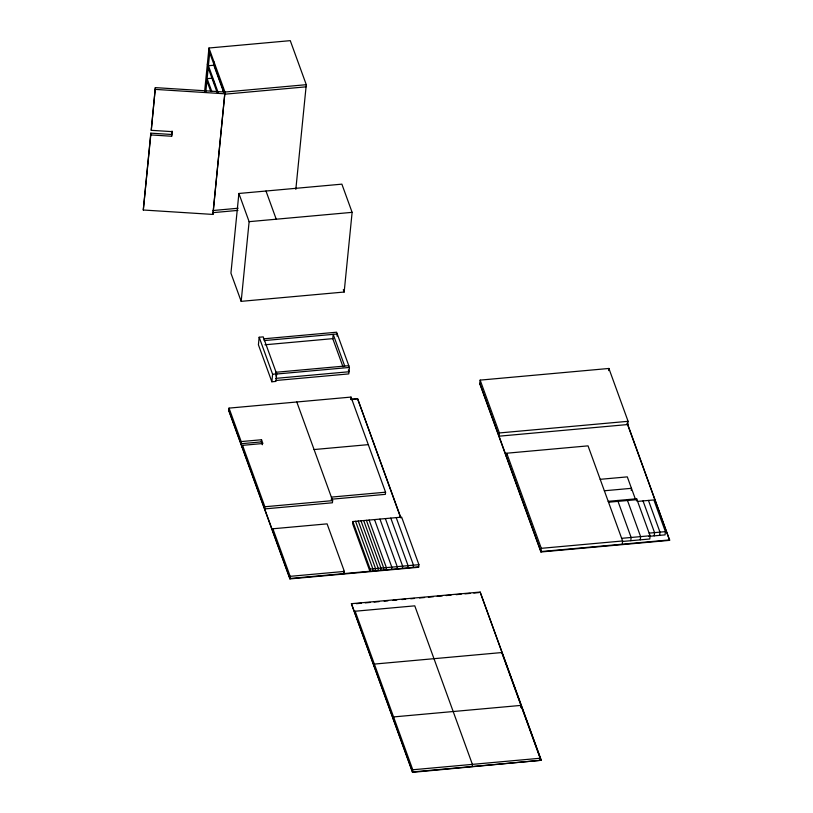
<?xml version="1.0" encoding="UTF-8"?>
<svg xmlns="http://www.w3.org/2000/svg" width="813" height="813" viewBox="0 0 813 813"><rect width="100%" height="100%" fill="white"/><g stroke="black" fill="none" stroke-linecap="round" stroke-linejoin="round"><path stroke-width="1.22" d="M295.83 189.388L306.277 84.684L290.271 40.65L208.961 48.008L224.967 92.042L212.915 214.429L143.291 210.008L150.801 133.159L171.685 134.48L171.675 136.249L150.781 134.928L150.801 133.159M171.675 136.249L172.132 131.635L151.248 130.314L155.344 87.621L224.967 92.042L306.277 84.684M151.248 130.314L155.344 87.621M212.915 214.429L224.967 92.042M143.291 210.008L150.781 134.928M171.685 134.48L172.031 131.025M204.581 91.95L208.961 48.008M205.791 92.062L209.703 52.804M214.165 62.001L213.839 65.233L223.656 92.245M222.803 89.897L223.016 87.743M238.89 193.474L230.933 273.168L241.176 301.349L344.163 292.03L352.12 212.345L341.877 184.155L238.89 193.474L249.124 221.664L241.176 301.349M331.145 499.253L385.352 494.355L385.565 492.2L351.003 397.079L229.032 408.116L228.778 410.697L289.916 578.917L418.654 567.271L418.919 564.679L401.632 517.129L352.842 521.54L352.629 523.694L369.915 571.254L370.128 569.1L352.842 521.54M229.032 408.116L241.197 441.581L240.983 443.735L261.308 441.896L262.335 444.721M242.355 447.506L242.569 445.351L262.894 443.512L261.522 439.742L241.197 441.581M259.164 337.243L258.412 344.783L271.857 381.775L275.922 381.409L276.674 373.868L263.229 336.877L259.164 337.243L272.609 374.234L271.857 381.775M261.308 441.896L261.522 439.742M276.034 376.216L275.607 372.303L348.787 365.687M242.569 445.351L264.886 506.753L264.672 508.908L332.426 502.78L332.639 500.625L296.796 401.988M272.67 530.93L272.894 528.775L327.09 523.867L344.377 571.427L344.163 573.582L343.299 571.204M289.916 578.917L290.17 576.336L272.894 528.775M337.049 336.135L337.263 333.98L264.083 340.596M263.442 338.838L336.623 332.212L349.427 367.446L348.777 373.909L275.607 380.525M350.779 399.234L351.003 397.079M351.246 399.193L357.557 398.624L400.443 517.159M351.409 603.703L412.506 772.35L541.295 760.267L480.148 592.057L351.409 603.703L412.557 771.923L541.295 760.267M354.935 613.388L355.149 611.234L414.772 605.837L472.394 764.372L472.18 766.527M372.628 571.011L372.842 568.856L355.555 521.296M375.332 570.756L375.545 568.602L358.259 521.052M378.045 570.513L378.258 568.358L360.972 520.808M380.758 570.269L380.972 568.114L363.685 520.554M383.462 570.025L383.675 567.87L366.399 520.31M374.143 666.233L374.356 664.079L501.743 652.554L540.147 758.244L539.934 760.389M386.175 569.781L386.388 567.626L369.102 520.066M391.592 569.293L391.815 567.139L374.529 519.578M397.018 568.795L397.232 566.641L379.945 519.09M402.435 568.307L402.648 566.153L385.362 518.592M407.862 567.82L408.075 565.665L390.789 518.105M393.35 719.078L393.563 716.924L520.95 705.399L520.726 707.554M413.278 567.332L413.492 565.177L396.205 517.617M412.506 772.35L412.77 769.769L355.149 611.234M480.148 380.118L499.355 432.953L499.04 436.185L627.778 424.538L628.093 421.307L608.896 368.462L480.148 380.118L479.792 383.777L540.93 551.986L669.668 540.34L627.219 422.994M480.148 592.057L540.818 759.505M506.397 456.439L506.723 453.217L588.033 445.859L622.606 540.97L622.28 544.202M540.93 551.986L541.295 548.328L506.723 453.217M608.673 370.616L608.896 368.462M631.244 490.473L631.457 488.318L604.354 490.767M630.807 540.706L631.132 537.474L617.687 500.483M636.437 500.92L636.65 498.765L608.195 501.336M640.288 539.842L640.614 536.61L627.169 499.629M636.65 498.765L650.095 535.757L649.78 538.989L622.504 541.458M654.241 535.858L654.556 532.627L643.032 500.92M659.658 535.361L659.983 532.129L648.459 500.432M637.616 501.408L653.876 499.934L665.4 531.641L665.075 534.873L648.815 536.346M214.673 65.162L208.423 65.721L218.23 92.733M212.132 78.2L207.132 78.648L211.827 91.564M224.754 94.196L306.064 86.839M213.148 210.506L238.158 208.24M212.925 212.66L237.945 210.394M249.124 221.664L352.12 212.345M264.916 344.793L333.045 338.625M272.609 374.234L276.674 373.868M276.247 374.061L349.427 367.446M275.82 378.37L349.001 371.754L348.36 369.996M351.206 399.62L356.257 399.163M314.082 449.548L368.279 444.64M499.355 432.953L628.093 421.307M331.358 497.099L385.565 492.2M264.886 506.753L332.639 500.625M600.197 479.324L627.301 476.875L635.624 499.771L608.52 502.221M649.14 533.115L665.4 531.641M621.64 538.328L650.095 535.757M541.295 548.328L622.606 540.97M669.709 539.913L540.97 551.56L479.833 383.34M290.17 576.336L344.377 571.427M370.128 569.1L418.919 564.679M418.695 566.834L289.956 578.49L228.819 410.27M356.419 603.673L361.47 603.216M365.25 602.88L370.301 602.423M374.092 602.077L379.132 601.62M384.183 601.163L387.974 600.827M393.025 600.37L396.805 600.024M401.856 599.567L405.646 599.222M410.687 598.764L414.478 598.429M419.528 597.972L424.579 597.514M428.36 597.169L433.41 596.712M437.201 596.366L442.242 595.909M446.032 595.573L451.083 595.116M456.123 594.659L461.174 594.201M464.965 593.856L470.016 593.399M473.796 593.053L478.847 592.596M412.77 769.769L540.147 758.244M155.334 89.389L224.947 93.81M627.169 423.431L669.231 539.151M343.31 289.682L344.163 292.03M357.557 398.624L400.921 517.922M344.722 366.053L333.198 334.346L332.771 338.655L343.015 366.836M265.993 191.025L276.227 219.205M208.748 50.162L223.89 91.818M212.955 79.278L214.998 84.887M207.345 64.156L208.311 66.798M208.199 67.875L217.162 92.54M206.909 80.802L210.75 91.371"/></g></svg>
